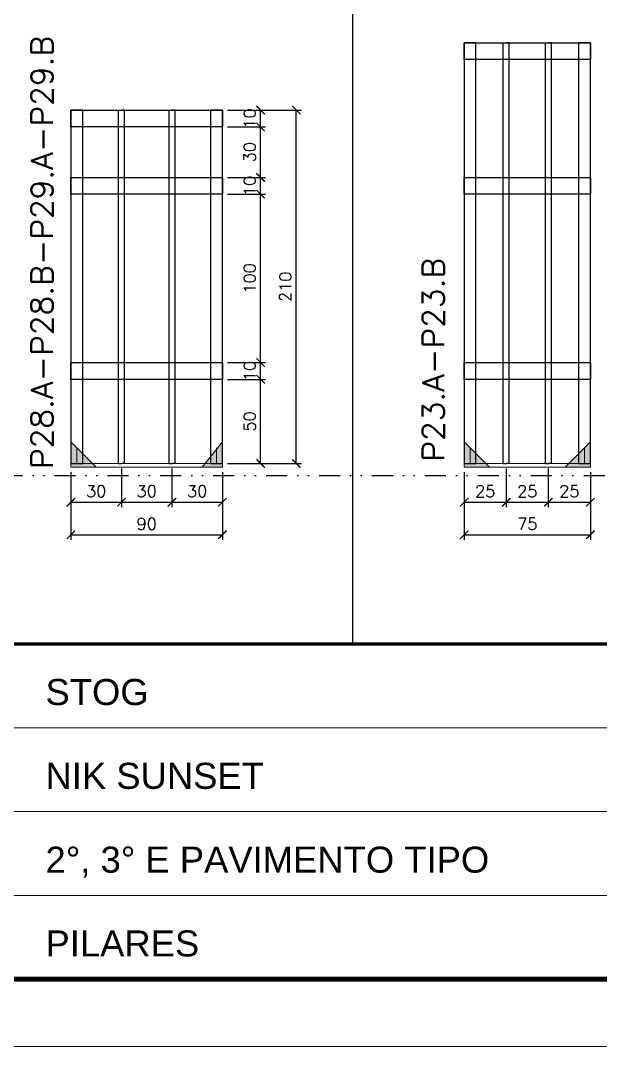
# Model space of a CAD drawing. Extents: x 808 to 7089, y -98 to 17032.
# Drawn here: x 4662 to 5007, y 4497 to 5106 of the extents above; entities that cross this region are included whole.
import ezdxf

# ---------------------------------------------------------------- set-up
doc = ezdxf.new("R2010")
doc.units = 0
for name, pattern in [('CONTINUO', [0]), ('DASHED', [0.75, 0.5, -0.25]), ('DIVIDE2', [0.625, 0.25, -0.125, 0, -0.125, 0, -0.125]), ('HIDDEN', [0.375, 0.25, -0.125])]:
    doc.linetypes.add(name, pattern=pattern)
for name, color, linetype in [('COTA', 241, 'Continuous'), ('Nível', 160, 'Continuous'), ('SARR_2.2x10', 60, 'Continuous'), ('SARR_3.5x7', 81, 'Continuous'), ('SARR_7x7', 40, 'Continuous'), ('Texto Nível', 251, 'Continuous')]:
    doc.layers.add(name, color=color, linetype=linetype)
for name, color, linetype, lineweight in [('Folhas', 255, 'Continuous', 9), ('Madeira', 126, 'Continuous', 18), ('Sarr 2.2x7', 40, 'Continuous', 9), ('SARRAFO DE PRESSAO', 251, 'DASHED', 9), ('Texto Seção', 7, 'Continuous', 15)]:
    doc.layers.add(name, color=color, linetype=linetype, lineweight=lineweight)
doc.styles.add('ARIAL', font='arial.ttf')
doc.styles.add('REGUA-120', font='ROMANS.shx', dxfattribs={"height": 15})
doc.styles.add('ROMANS', font='romans.shx')
doc.dimstyles.new('Cota Paínel', dxfattribs={"dimtxt": 7, "dimasz": 5, "dimexe": 3, "dimexo": 3, "dimgap": 3, "dimtad": 1, "dimdec": 1, "dimzin": 12, "dimdsep": 46, "dimtxsty": 'ROMANS', "dimblk": 'ARCHTICK', "dimcen": 0, "dimclrd": 4, "dimclre": 4, "dimclrt": 1, "dimadec": 1, "dimazin": 3, "dimtfac": 1, "dimtdec": 1, "dimtmove": 0, "dimatfit": 3, "dimldrblk": 'OBLIQUE', "dimfxl": 1, "dimtolj": 1, "dimtzin": 12, "dimarcsym": 0})

# ---------------------------------------------------------------- blocks, each defined once
blk = doc.blocks.new('9999999999')
at = {"color": 30, "linetype": 'CONTINUO'}
for p, q in [((98564.56, 34379.64), (99583.98, 34379.64)), ((98564.56, 34329.83), (99487.98, 34329.83)), ((98564.56, 34280.02), (99487.98, 34280.02))]:
    blk.add_line(p, q, dxfattribs=at)
at = {"color": 30, "linetype": 'CONTINUO', "const_width": 2}
blk.add_lwpolyline([(99583.98, 34230.21), (99583.98, 34414.45, 0.414214), (99568.98, 34429.45), (98228.98, 34429.45, 0.414214), (98213.98, 34414.45), (98213.98, 34245.21, 0.414214), (98228.98, 34230.21), (99583.98, 34230.21)], format="xyb", dxfattribs=at)
at = {"layer": 'Folhas'}
blk.add_lwpolyline([(98138.98, 34190.21), (99623.98, 34190.21), (99623.98, 35240.21), (98138.98, 35240.21)], close=True, dxfattribs=at)
at = {"layer": 'Folhas', "color": 30, "const_width": 3}
blk.add_lwpolyline([(98213.98, 34230.21), (99583.98, 34230.21), (99583.98, 35200.21), (98213.98, 35200.21)], close=True, dxfattribs=at)
at = {"color": 7, "linetype": 'Continuous', "ltscale": 5, "style": 'ARIAL'}
for s, height, p in [('STOG', 15.483, (98837.68, 34393.13)), ('NIK SUNSET', 15.483, (98837.68, 34343.32)), ('2°, 3° E PAVIMENTO TIPO', 15.4829, (98837.68, 34293.51)), ('PILARES', 15.483, (98837.68, 34243.7))]:
    blk.add_text(s, height=height, dxfattribs=at).set_placement(p)
blk = doc.blocks.new('_ArchTick')
at = {"color": 0, "linetype": 'ByBlock', "const_width": 0.15}
blk.add_lwpolyline([(-0.5, -0.5), (0.5, 0.5)], dxfattribs=at)
blk = doc.blocks.new('*D490')
at = {"layer": 'COTA', "color": 4, "lineweight": -2, "transparency": 16777216}
for p, q in [((4691.99, 4838.01), (4691.99, 4817.19)), ((4721.99, 4840.21), (4721.99, 4817.19)), ((4691.99, 4820.19), (4721.99, 4820.19))]:
    blk.add_line(p, q, dxfattribs=at)
at = {"layer": 'Defpoints', "color": 0, "transparency": 16777216}
for p in [(4721.99, 4843.21), (4691.99, 4841.01), (4721.99, 4820.19)]:
    blk.add_point(p, dxfattribs=at)
at = {"layer": 'COTA', "color": 4, "lineweight": -2, "transparency": 16777216, "xscale": 5, "yscale": 5, "zscale": 5, "rotation": 180}
blk.add_blockref('_ArchTick', (4691.99, 4820.19), dxfattribs=at)
at = {"layer": 'COTA', "color": 4, "lineweight": -2, "transparency": 16777216, "xscale": 5, "yscale": 5, "zscale": 5}
blk.add_blockref('_ArchTick', (4721.99, 4820.19), dxfattribs=at)
at = {"layer": 'COTA', "color": 1, "transparency": 16777216, "insert": (4706.99, 4826.69), "char_height": 7, "attachment_point": 5, "style": 'ROMANS'}
blk.add_mtext('\\A1;30', dxfattribs=at)
blk = doc.blocks.new('_Oblique')
at = {"color": 0, "linetype": 'ByBlock', "lineweight": -2}
blk.add_line((-0.5, -0.5), (0.5, 0.5), dxfattribs=at)
blk = doc.blocks.new('*D491')
at = {"layer": 'COTA', "color": 4, "lineweight": -2, "transparency": 16777216}
for p, q in [((4721.99, 4840.21), (4721.99, 4817.19)), ((4751.99, 4840.21), (4751.99, 4817.19)), ((4721.99, 4820.19), (4751.99, 4820.19))]:
    blk.add_line(p, q, dxfattribs=at)
at = {"layer": 'Defpoints', "color": 0, "transparency": 16777216}
for p in [(4721.99, 4843.21), (4751.99, 4843.21), (4751.99, 4820.19)]:
    blk.add_point(p, dxfattribs=at)
at = {"layer": 'COTA', "color": 4, "lineweight": -2, "transparency": 16777216, "xscale": 5, "yscale": 5, "zscale": 5, "rotation": 180}
blk.add_blockref('_ArchTick', (4721.99, 4820.19), dxfattribs=at)
at = {"layer": 'COTA', "color": 4, "lineweight": -2, "transparency": 16777216, "xscale": 5, "yscale": 5, "zscale": 5}
blk.add_blockref('_ArchTick', (4751.99, 4820.19), dxfattribs=at)
at = {"layer": 'COTA', "color": 1, "transparency": 16777216, "insert": (4736.99, 4826.69), "char_height": 7, "attachment_point": 5, "style": 'ROMANS'}
blk.add_mtext('\\A1;30', dxfattribs=at)
blk = doc.blocks.new('*D492')
at = {"layer": 'COTA', "color": 4, "lineweight": -2, "transparency": 16777216}
for p, q in [((4751.99, 4840.21), (4751.99, 4817.19)), ((4781.99, 4838.01), (4781.99, 4817.19)), ((4751.99, 4820.19), (4781.99, 4820.19))]:
    blk.add_line(p, q, dxfattribs=at)
at = {"layer": 'Defpoints', "color": 0, "transparency": 16777216}
for p in [(4751.99, 4843.21), (4781.99, 4841.01), (4781.99, 4820.19)]:
    blk.add_point(p, dxfattribs=at)
at = {"layer": 'COTA', "color": 4, "lineweight": -2, "transparency": 16777216, "xscale": 5, "yscale": 5, "zscale": 5, "rotation": 180}
blk.add_blockref('_ArchTick', (4751.99, 4820.19), dxfattribs=at)
at = {"layer": 'COTA', "color": 4, "lineweight": -2, "transparency": 16777216, "xscale": 5, "yscale": 5, "zscale": 5}
blk.add_blockref('_ArchTick', (4781.99, 4820.19), dxfattribs=at)
at = {"layer": 'COTA', "color": 1, "transparency": 16777216, "insert": (4766.99, 4826.69), "char_height": 7, "attachment_point": 5, "style": 'ROMANS'}
blk.add_mtext('\\A1;30', dxfattribs=at)
blk = doc.blocks.new('*D493')
at = {"layer": 'COTA', "color": 4, "lineweight": -2, "transparency": 16777216}
for p, q in [((4691.99, 4838.01), (4691.99, 4797.83)), ((4781.99, 4838.01), (4781.99, 4797.83)), ((4691.99, 4800.83), (4781.99, 4800.83))]:
    blk.add_line(p, q, dxfattribs=at)
at = {"layer": 'Defpoints', "color": 0, "transparency": 16777216}
for p in [(4691.99, 4841.01), (4781.99, 4841.01), (4781.99, 4800.83)]:
    blk.add_point(p, dxfattribs=at)
at = {"layer": 'COTA', "color": 4, "lineweight": -2, "transparency": 16777216, "xscale": 5, "yscale": 5, "zscale": 5, "rotation": 180}
blk.add_blockref('_ArchTick', (4691.99, 4800.83), dxfattribs=at)
at = {"layer": 'COTA', "color": 4, "lineweight": -2, "transparency": 16777216, "xscale": 5, "yscale": 5, "zscale": 5}
blk.add_blockref('_ArchTick', (4781.99, 4800.83), dxfattribs=at)
at = {"layer": 'COTA', "color": 1, "transparency": 16777216, "insert": (4736.99, 4807.33), "char_height": 7, "attachment_point": 5, "style": 'ROMANS'}
blk.add_mtext('\\A1;90', dxfattribs=at)
blk = doc.blocks.new('*D494')
at = {"layer": 'COTA', "color": 4, "lineweight": -2, "transparency": 16777216}
for p, q in [((4784.99, 4893.21), (4807.69, 4893.21)), ((4804.69, 4843.21), (4804.69, 4893.21)), ((4784.99, 4843.21), (4807.69, 4843.21))]:
    blk.add_line(p, q, dxfattribs=at)
at = {"layer": 'Defpoints', "color": 0, "transparency": 16777216}
for p in [(4781.99, 4893.21), (4804.69, 4893.21), (4781.99, 4843.21)]:
    blk.add_point(p, dxfattribs=at)
at = {"layer": 'COTA', "color": 4, "lineweight": -2, "transparency": 16777216, "xscale": 5, "yscale": 5, "zscale": 5}
for p, rotation in [((4804.69, 4893.21), 90), ((4804.69, 4843.21), 270)]:
    blk.add_blockref('_ArchTick', p, dxfattribs=dict(at, rotation=rotation))
at = {"layer": 'COTA', "color": 1, "transparency": 16777216, "insert": (4798.19, 4868.21), "char_height": 7, "attachment_point": 5, "rotation": 90, "style": 'ROMANS'}
blk.add_mtext('\\A1;50', dxfattribs=at)
blk = doc.blocks.new('*D495')
at = {"layer": 'COTA', "color": 4, "lineweight": -2, "transparency": 16777216}
for p, q in [((4784.99, 4903.21), (4807.69, 4903.21)), ((4804.69, 4893.21), (4804.69, 4903.21)), ((4784.99, 4893.21), (4807.69, 4893.21))]:
    blk.add_line(p, q, dxfattribs=at)
at = {"layer": 'Defpoints', "color": 0, "transparency": 16777216}
for p in [(4781.99, 4903.21), (4804.69, 4903.21), (4781.99, 4893.21)]:
    blk.add_point(p, dxfattribs=at)
at = {"layer": 'COTA', "color": 4, "lineweight": -2, "transparency": 16777216, "xscale": 5, "yscale": 5, "zscale": 5}
for p, rotation in [((4804.69, 4903.21), 90), ((4804.69, 4893.21), 270)]:
    blk.add_blockref('_ArchTick', p, dxfattribs=dict(at, rotation=rotation))
at = {"layer": 'COTA', "color": 1, "transparency": 16777216, "insert": (4798.19, 4898.21), "char_height": 7, "attachment_point": 5, "rotation": 90, "style": 'ROMANS'}
blk.add_mtext('\\A1;10', dxfattribs=at)
blk = doc.blocks.new('*D496')
at = {"layer": 'COTA', "color": 4, "lineweight": -2, "transparency": 16777216}
for p, q in [((4784.99, 5003.21), (4807.69, 5003.21)), ((4804.69, 4903.21), (4804.69, 5003.21)), ((4784.99, 4903.21), (4807.69, 4903.21))]:
    blk.add_line(p, q, dxfattribs=at)
at = {"layer": 'Defpoints', "color": 0, "transparency": 16777216}
for p in [(4781.99, 5003.21), (4804.69, 5003.21), (4781.99, 4903.21)]:
    blk.add_point(p, dxfattribs=at)
at = {"layer": 'COTA', "color": 4, "lineweight": -2, "transparency": 16777216, "xscale": 5, "yscale": 5, "zscale": 5}
for p, rotation in [((4804.69, 5003.21), 90), ((4804.69, 4903.21), 270)]:
    blk.add_blockref('_ArchTick', p, dxfattribs=dict(at, rotation=rotation))
at = {"layer": 'COTA', "color": 1, "transparency": 16777216, "insert": (4798.19, 4953.21), "char_height": 7, "attachment_point": 5, "rotation": 90, "style": 'ROMANS'}
blk.add_mtext('\\A1;100', dxfattribs=at)
blk = doc.blocks.new('*D497')
at = {"layer": 'COTA', "color": 4, "lineweight": -2, "transparency": 16777216}
for p, q in [((4784.99, 5013.21), (4807.69, 5013.21)), ((4804.69, 5003.21), (4804.69, 5013.21)), ((4784.99, 5003.21), (4807.69, 5003.21))]:
    blk.add_line(p, q, dxfattribs=at)
at = {"layer": 'Defpoints', "color": 0, "transparency": 16777216}
for p in [(4781.99, 5013.21), (4804.69, 5013.21), (4781.99, 5003.21)]:
    blk.add_point(p, dxfattribs=at)
at = {"layer": 'COTA', "color": 4, "lineweight": -2, "transparency": 16777216, "xscale": 5, "yscale": 5, "zscale": 5}
for p, rotation in [((4804.69, 5013.21), 90), ((4804.69, 5003.21), 270)]:
    blk.add_blockref('_ArchTick', p, dxfattribs=dict(at, rotation=rotation))
at = {"layer": 'COTA', "color": 1, "transparency": 16777216, "insert": (4798.19, 5008.21), "char_height": 7, "attachment_point": 5, "rotation": 90, "style": 'ROMANS'}
blk.add_mtext('\\A1;10', dxfattribs=at)
blk = doc.blocks.new('*D498')
at = {"layer": 'COTA', "color": 4, "lineweight": -2, "transparency": 16777216}
for p, q in [((4784.99, 5043.25), (4807.69, 5043.25)), ((4804.69, 5013.21), (4804.69, 5043.25)), ((4784.99, 5013.21), (4807.69, 5013.21))]:
    blk.add_line(p, q, dxfattribs=at)
at = {"layer": 'Defpoints', "color": 0, "transparency": 16777216}
for p in [(4781.99, 5043.25), (4804.69, 5043.25), (4781.99, 5013.21)]:
    blk.add_point(p, dxfattribs=at)
at = {"layer": 'COTA', "color": 4, "lineweight": -2, "transparency": 16777216, "xscale": 5, "yscale": 5, "zscale": 5}
for p, rotation in [((4804.69, 5043.25), 90), ((4804.69, 5013.21), 270)]:
    blk.add_blockref('_ArchTick', p, dxfattribs=dict(at, rotation=rotation))
at = {"layer": 'COTA', "color": 1, "transparency": 16777216, "insert": (4798.19, 5028.23), "char_height": 7, "attachment_point": 5, "rotation": 90, "style": 'ROMANS'}
blk.add_mtext('\\A1;30', dxfattribs=at)
blk = doc.blocks.new('*D499')
at = {"layer": 'COTA', "color": 4, "lineweight": -2, "transparency": 16777216}
for p, q in [((4784.99, 5053.25), (4807.69, 5053.25)), ((4804.69, 5043.25), (4804.69, 5053.25)), ((4784.99, 5043.25), (4807.69, 5043.25))]:
    blk.add_line(p, q, dxfattribs=at)
at = {"layer": 'Defpoints', "color": 0, "transparency": 16777216}
for p in [(4781.99, 5053.25), (4804.69, 5053.25), (4781.99, 5043.25)]:
    blk.add_point(p, dxfattribs=at)
at = {"layer": 'COTA', "color": 4, "lineweight": -2, "transparency": 16777216, "xscale": 5, "yscale": 5, "zscale": 5}
for p, rotation in [((4804.69, 5053.25), 90), ((4804.69, 5043.25), 270)]:
    blk.add_blockref('_ArchTick', p, dxfattribs=dict(at, rotation=rotation))
at = {"layer": 'COTA', "color": 1, "transparency": 16777216, "insert": (4798.19, 5048.25), "char_height": 7, "attachment_point": 5, "rotation": 90, "style": 'ROMANS'}
blk.add_mtext('\\A1;10', dxfattribs=at)
blk = doc.blocks.new('*D500')
at = {"layer": 'COTA', "color": 4, "lineweight": -2, "transparency": 16777216}
for p, q in [((4784.99, 5053.25), (4828.9, 5053.25)), ((4825.9, 4843.21), (4825.9, 5053.25)), ((4784.99, 4843.21), (4828.9, 4843.21))]:
    blk.add_line(p, q, dxfattribs=at)
at = {"layer": 'Defpoints', "color": 0, "transparency": 16777216}
for p in [(4781.99, 5053.25), (4825.9, 5053.25), (4781.99, 4843.21)]:
    blk.add_point(p, dxfattribs=at)
at = {"layer": 'COTA', "color": 4, "lineweight": -2, "transparency": 16777216, "xscale": 5, "yscale": 5, "zscale": 5}
for p, rotation in [((4825.9, 5053.25), 90), ((4825.9, 4843.21), 270)]:
    blk.add_blockref('_ArchTick', p, dxfattribs=dict(at, rotation=rotation))
at = {"layer": 'COTA', "color": 1, "transparency": 16777216, "insert": (4819.4, 4948.23), "char_height": 7, "attachment_point": 5, "rotation": 90, "style": 'ROMANS'}
blk.add_mtext('\\A1;210', dxfattribs=at)
blk = doc.blocks.new('*D501')
at = {"layer": 'COTA', "color": 4, "lineweight": -2, "transparency": 16777216}
for p, q in [((4925.65, 4838.01), (4925.65, 4817.19)), ((4950.65, 4840.21), (4950.65, 4817.19)), ((4925.65, 4820.19), (4950.65, 4820.19))]:
    blk.add_line(p, q, dxfattribs=at)
at = {"layer": 'Defpoints', "color": 0, "transparency": 16777216}
for p in [(4950.65, 4843.21), (4925.65, 4841.01), (4950.65, 4820.19)]:
    blk.add_point(p, dxfattribs=at)
at = {"layer": 'COTA', "color": 4, "lineweight": -2, "transparency": 16777216, "xscale": 5, "yscale": 5, "zscale": 5, "rotation": 180}
blk.add_blockref('_ArchTick', (4925.65, 4820.19), dxfattribs=at)
at = {"layer": 'COTA', "color": 4, "lineweight": -2, "transparency": 16777216, "xscale": 5, "yscale": 5, "zscale": 5}
blk.add_blockref('_ArchTick', (4950.65, 4820.19), dxfattribs=at)
at = {"layer": 'COTA', "color": 1, "transparency": 16777216, "insert": (4938.15, 4826.69), "char_height": 7, "attachment_point": 5, "style": 'ROMANS'}
blk.add_mtext('\\A1;25', dxfattribs=at)
blk = doc.blocks.new('*D502')
at = {"layer": 'COTA', "color": 4, "lineweight": -2, "transparency": 16777216}
for p, q in [((4950.65, 4840.21), (4950.65, 4817.19)), ((4975.65, 4840.21), (4975.65, 4817.19)), ((4950.65, 4820.19), (4975.65, 4820.19))]:
    blk.add_line(p, q, dxfattribs=at)
at = {"layer": 'Defpoints', "color": 0, "transparency": 16777216}
for p in [(4950.65, 4843.21), (4975.65, 4843.21), (4975.65, 4820.19)]:
    blk.add_point(p, dxfattribs=at)
at = {"layer": 'COTA', "color": 4, "lineweight": -2, "transparency": 16777216, "xscale": 5, "yscale": 5, "zscale": 5, "rotation": 180}
blk.add_blockref('_ArchTick', (4950.65, 4820.19), dxfattribs=at)
at = {"layer": 'COTA', "color": 4, "lineweight": -2, "transparency": 16777216, "xscale": 5, "yscale": 5, "zscale": 5}
blk.add_blockref('_ArchTick', (4975.65, 4820.19), dxfattribs=at)
at = {"layer": 'COTA', "color": 1, "transparency": 16777216, "insert": (4963.15, 4826.69), "char_height": 7, "attachment_point": 5, "style": 'ROMANS'}
blk.add_mtext('\\A1;25', dxfattribs=at)
blk = doc.blocks.new('*D503')
at = {"layer": 'COTA', "color": 4, "lineweight": -2, "transparency": 16777216}
for p, q in [((4975.65, 4840.21), (4975.65, 4817.19)), ((5000.66, 4838.01), (5000.66, 4817.19)), ((4975.65, 4820.19), (5000.66, 4820.19))]:
    blk.add_line(p, q, dxfattribs=at)
at = {"layer": 'Defpoints', "color": 0, "transparency": 16777216}
for p in [(4975.65, 4843.21), (5000.66, 4841.01), (5000.66, 4820.19)]:
    blk.add_point(p, dxfattribs=at)
at = {"layer": 'COTA', "color": 4, "lineweight": -2, "transparency": 16777216, "xscale": 5, "yscale": 5, "zscale": 5, "rotation": 180}
blk.add_blockref('_ArchTick', (4975.65, 4820.19), dxfattribs=at)
at = {"layer": 'COTA', "color": 4, "lineweight": -2, "transparency": 16777216, "xscale": 5, "yscale": 5, "zscale": 5}
blk.add_blockref('_ArchTick', (5000.66, 4820.19), dxfattribs=at)
at = {"layer": 'COTA', "color": 1, "transparency": 16777216, "insert": (4988.16, 4826.69), "char_height": 7, "attachment_point": 5, "style": 'ROMANS'}
blk.add_mtext('\\A1;25', dxfattribs=at)
blk = doc.blocks.new('*D504')
at = {"layer": 'COTA', "color": 4, "lineweight": -2, "transparency": 16777216}
for p, q in [((4925.65, 4838.01), (4925.65, 4797.83)), ((5000.66, 4838.01), (5000.66, 4797.83)), ((4925.65, 4800.83), (5000.66, 4800.83))]:
    blk.add_line(p, q, dxfattribs=at)
at = {"layer": 'Defpoints', "color": 0, "transparency": 16777216}
for p in [(4925.65, 4841.01), (5000.66, 4841.01), (5000.66, 4800.83)]:
    blk.add_point(p, dxfattribs=at)
at = {"layer": 'COTA', "color": 4, "lineweight": -2, "transparency": 16777216, "xscale": 5, "yscale": 5, "zscale": 5, "rotation": 180}
blk.add_blockref('_ArchTick', (4925.65, 4800.83), dxfattribs=at)
at = {"layer": 'COTA', "color": 4, "lineweight": -2, "transparency": 16777216, "xscale": 5, "yscale": 5, "zscale": 5}
blk.add_blockref('_ArchTick', (5000.66, 4800.83), dxfattribs=at)
at = {"layer": 'COTA', "color": 1, "transparency": 16777216, "insert": (4963.16, 4807.33), "char_height": 7, "attachment_point": 5, "style": 'ROMANS'}
blk.add_mtext('\\A1;75', dxfattribs=at)

msp = doc.modelspace()

# ---------------------------------------------------------------- hatches: boundary and pattern name
at = {"layer": 'Madeira'}
h = msp.add_hatch(color=252, dxfattribs=at)
h.dxf.hatch_style = 2
h.paths.add_polyline_path([(4691.99, 4856.01), (4691.99, 4841.01), (4706.99, 4841.01)])
h = msp.add_hatch(color=252, dxfattribs=at)
h.dxf.hatch_style = 2
h.paths.add_polyline_path([(4781.99, 4856.01), (4781.99, 4841.01), (4769.99, 4841.01)])
h = msp.add_hatch(color=252, dxfattribs=at)
h.dxf.hatch_style = 2
h.paths.add_polyline_path([(4925.65, 4856.01), (4925.65, 4841.01), (4940.65, 4841.01)])
h = msp.add_hatch(color=252, dxfattribs=at)
h.dxf.hatch_style = 2
h.paths.add_polyline_path([(5000.66, 4856.01), (5000.66, 4841.01), (4985.66, 4841.01)])

# ---------------------------------------------------------------- linework, layer by layer
at = {"layer": 'Madeira', "color": 250, "linetype": 'HIDDEN'}
for p, q in [((4695.49, 4852.51), (4695.49, 4843.21)), ((4778.49, 4852.51), (4778.49, 4843.21)), ((4929.15, 4852.51), (4929.15, 4843.21)), ((4997.16, 4852.51), (4997.16, 4843.21)), ((4701.82, 4843.21), (4691.99, 4843.21)), ((4701.82, 4843.21), (4691.99, 4843.21)), ((4772.15, 4843.21), (4781.99, 4843.21)), ((4772.15, 4843.21), (4781.99, 4843.21)), ((4935.49, 4843.21), (4925.65, 4843.21)), ((4935.49, 4843.21), (4925.65, 4843.21)), ((4990.82, 4843.21), (5000.66, 4843.21)), ((4990.82, 4843.21), (5000.66, 4843.21))]:
    msp.add_line(p, q, dxfattribs=at)
at = {"layer": 'Madeira', "color": 1, "linetype": 'HIDDEN'}
for p, q in [((4695.49, 4852.51), (4695.49, 4843.21)), ((4698.99, 4849.01), (4698.99, 4843.21)), ((4778.49, 4852.51), (4778.49, 4843.21)), ((4929.15, 4852.51), (4929.15, 4843.21)), ((4932.65, 4849.01), (4932.65, 4843.21)), ((4997.16, 4852.51), (4997.16, 4843.21)), ((4707.79, 4843.21), (4691.99, 4843.21)), ((4755.19, 4843.21), (4781.99, 4843.21)), ((4941.45, 4843.21), (4925.65, 4843.21)), ((4978.86, 4843.21), (5000.66, 4843.21))]:
    msp.add_line(p, q, dxfattribs=at)
at = {"layer": 'Madeira', "color": 250}
for p, q in [((4691.99, 4843.21), (4691.99, 4841.01)), ((4691.99, 4843.21), (4691.99, 4841.01)), ((4691.99, 4843.21), (4691.99, 4841.01)), ((4925.65, 4843.21), (4925.65, 4841.01)), ((4925.65, 4843.21), (4925.65, 4841.01)), ((4925.65, 4843.21), (4925.65, 4841.01))]:
    msp.add_line(p, q, dxfattribs=at)
at = {"layer": 'Madeira', "color": 0}
for points in [[(4691.99, 4856.01), (4691.99, 4841.01), (4706.99, 4841.01), (4691.99, 4856.01)], [(4781.99, 4856.01), (4781.99, 4841.01), (4769.99, 4841.01), (4781.99, 4856.01)], [(4925.65, 4856.01), (4925.65, 4841.01), (4940.65, 4841.01), (4925.65, 4856.01)], [(5000.66, 4856.01), (5000.66, 4841.01), (4985.66, 4841.01), (5000.66, 4856.01)]]:
    msp.add_lwpolyline(points, dxfattribs=at)
at = {"layer": 'Nível', "color": 4, "linetype": 'DIVIDE2', "ltscale": 50}
msp.add_line((4053.17, 4836.01), (5423.17, 4836.01), dxfattribs=at)
at = {"layer": 'Sarr 2.2x7'}
for p, q in [((4691.99, 4843.21), (4691.99, 4841.01)), ((4781.99, 4841.01), (4781.99, 4843.21))]:
    msp.add_line(p, q, dxfattribs=at)
for points in [[(4781.99, 4843.21), (4691.99, 4843.21), (4691.99, 4841.01), (4781.99, 4841.01)], [(5000.66, 4843.21), (4925.65, 4843.21), (4925.65, 4841.01), (5000.66, 4841.01)], [(5000.66, 4843.21), (4925.65, 4843.21), (4925.65, 4841.01), (5000.66, 4841.01)]]:
    msp.add_lwpolyline(points, close=True, dxfattribs=at)
at = {"layer": 'SARR_2.2x10'}
for points in [[(4925.66, 5093.25), (5000.66, 5093.25), (5000.66, 5083.25), (4925.66, 5083.25)], [(4925.66, 5093.25), (5000.66, 5093.25), (5000.66, 5083.25), (4925.66, 5083.25)], [(4691.99, 5053.25), (4781.99, 5053.25), (4781.99, 5043.25), (4691.99, 5043.25)], [(4691.99, 5013.21), (4781.99, 5013.21), (4781.99, 5003.21), (4691.99, 5003.21)], [(4925.66, 5013.21), (5000.66, 5013.21), (5000.66, 5003.21), (4925.66, 5003.21)], [(4925.66, 5013.21), (5000.66, 5013.21), (5000.66, 5003.21), (4925.66, 5003.21)], [(4691.99, 4903.21), (4781.99, 4903.21), (4781.99, 4893.21), (4691.99, 4893.21)], [(4925.66, 4903.21), (5000.66, 4903.21), (5000.66, 4893.21), (4925.66, 4893.21)], [(4925.66, 4903.21), (5000.66, 4903.21), (5000.66, 4893.21), (4925.66, 4893.21)]]:
    msp.add_lwpolyline(points, close=True, dxfattribs=at)
at = {"layer": 'SARR_3.5x7'}
for p, q in [((4948.9, 4843.21), (4948.91, 5093.25)), ((4948.9, 4843.21), (4948.91, 5093.25)), ((4948.91, 5093.25), (4950.66, 5093.25)), ((4948.91, 5093.25), (4950.66, 5093.25)), ((4952.41, 5093.25), (4950.66, 5093.25)), ((4952.41, 5093.25), (4950.66, 5093.25)), ((4952.4, 4843.21), (4952.41, 5093.25)), ((4952.4, 4843.21), (4952.41, 5093.25)), ((4974.03, 4843.21), (4974.03, 5093.25)), ((4974.03, 5093.25), (4975.78, 5093.25)), ((4974.03, 4843.21), (4974.03, 5093.25)), ((4974.03, 5093.25), (4975.78, 5093.25)), ((4977.53, 5093.25), (4975.78, 5093.25)), ((4977.53, 5093.25), (4975.78, 5093.25)), ((4977.53, 4843.21), (4977.53, 5093.25)), ((4977.53, 4843.21), (4977.53, 5093.25)), ((4720.24, 4843.21), (4720.24, 5053.25)), ((4720.24, 5053.25), (4721.99, 5053.25)), ((4723.74, 5053.25), (4721.99, 5053.25)), ((4723.74, 4843.21), (4723.74, 5053.25)), ((4750.36, 4843.21), (4750.36, 5053.25)), ((4750.36, 5053.25), (4752.11, 5053.25)), ((4753.86, 5053.25), (4752.11, 5053.25)), ((4753.86, 4843.21), (4753.86, 5053.25)), ((4720.24, 4843.21), (4721.99, 4843.21)), ((4723.74, 4843.21), (4721.99, 4843.21)), ((4750.36, 4843.21), (4752.11, 4843.21)), ((4753.86, 4843.21), (4752.11, 4843.21)), ((4948.9, 4843.21), (4950.65, 4843.21)), ((4948.9, 4843.21), (4950.65, 4843.21)), ((4952.4, 4843.21), (4950.65, 4843.21)), ((4952.4, 4843.21), (4950.65, 4843.21)), ((4974.03, 4843.21), (4975.78, 4843.21)), ((4974.03, 4843.21), (4975.78, 4843.21)), ((4977.53, 4843.21), (4975.78, 4843.21)), ((4977.53, 4843.21), (4975.78, 4843.21))]:
    msp.add_line(p, q, dxfattribs=at)
at = {"layer": 'SARR_7x7'}
for points in [[(4925.65, 4843.21), (4932.65, 4843.21), (4932.66, 5093.25), (4925.66, 5093.25)], [(4925.65, 4843.21), (4932.65, 4843.21), (4932.66, 5093.25), (4925.66, 5093.25)], [(4993.66, 4843.21), (5000.66, 4843.21), (5000.66, 5093.25), (4993.66, 5093.25)], [(4993.66, 4843.21), (5000.66, 4843.21), (5000.66, 5093.25), (4993.66, 5093.25)], [(4691.99, 4843.21), (4698.99, 4843.21), (4698.99, 5053.25), (4691.99, 5053.25)], [(4774.99, 4843.21), (4781.99, 4843.21), (4781.99, 5053.25), (4774.99, 5053.25)]]:
    msp.add_lwpolyline(points, close=True, dxfattribs=at)
at = {"layer": 'Texto Nível'}
msp.add_line((4859.55, 4735.97), (4859.55, 5506.73), dxfattribs=at)
msp.add_line((4859.55, 4735.97), (4859.55, 5506.73), dxfattribs=at)

# ---------------------------------------------------------------- block references
at = {"layer": 'SARRAFO DE PRESSAO', "color": 6, "linetype": 'ByBlock'}
msp.add_blockref('9999999999', (-94160.81, -29693.48), dxfattribs=at)

# ---------------------------------------------------------------- texts
at = {"layer": 'Texto Seção', "style": 'REGUA-120', "width": 1.05}
for s, p in [('P28.A-P28.B-P29.A-P29.B', (4681.29, 4839.93)), ('P23.A-P23.B', (4913.84, 4844.31))]:
    msp.add_text(s, height=13, rotation=90, dxfattribs=at).set_placement(p)

# ---------------------------------------------------------------- dimensions: what is measured, and where the dimension line sits
at = {"layer": 'COTA'}
for base, p1, p2, picture, middle in [((4804.69, 5053.25), (4781.99, 5043.25), (4781.99, 5053.25), '*D499', (4804.69, 5048.25)), ((4804.69, 5013.21), (4781.99, 5003.21), (4781.99, 5013.21), '*D497', (4804.69, 5008.21)), ((4804.69, 4903.21), (4781.99, 4893.21), (4781.99, 4903.21), '*D495', (4804.69, 4898.21))]:
    dim = msp.add_linear_dim(base=base, p1=p1, p2=p2, angle=90, dimstyle='Cota Paínel', dxfattribs=at)
    dim.commit()
    dim.dimension.update_dxf_attribs({"geometry": picture, "text_midpoint": middle, "dimtype": 160})
for base, p1, p2, picture, middle in [((4825.9, 5053.25), (4781.99, 4843.21), (4781.99, 5053.25), '*D500', (4819.4, 4948.23)), ((4804.69, 5043.25), (4781.99, 5013.21), (4781.99, 5043.25), '*D498', (4798.19, 5028.23)), ((4804.69, 5003.21), (4781.99, 4903.21), (4781.99, 5003.21), '*D496', (4798.19, 4953.21)), ((4804.69, 4893.21), (4781.99, 4843.21), (4781.99, 4893.21), '*D494', (4798.19, 4868.21))]:
    dim = msp.add_linear_dim(base=base, p1=p1, p2=p2, angle=90, dimstyle='Cota Paínel', dxfattribs=at)
    dim.commit()
    dim.dimension.update_dxf_attribs({"geometry": picture, "text_midpoint": middle})
for base, p1, p2, picture, middle in [((4721.99, 4820.19), (4691.99, 4841.01), (4721.99, 4843.21), '*D490', (4706.99, 4826.69)), ((4751.99, 4820.19), (4721.99, 4843.21), (4751.99, 4843.21), '*D491', (4736.99, 4826.69)), ((4781.99, 4820.19), (4751.99, 4843.21), (4781.99, 4841.01), '*D492', (4766.99, 4826.69)), ((4950.65, 4820.19), (4925.65, 4841.01), (4950.65, 4843.21), '*D501', (4938.15, 4826.69)), ((4975.65, 4820.19), (4950.65, 4843.21), (4975.65, 4843.21), '*D502', (4963.15, 4826.69)), ((5000.66, 4820.19), (4975.65, 4843.21), (5000.66, 4841.01), '*D503', (4988.16, 4826.69)), ((4781.99, 4800.83), (4691.99, 4841.01), (4781.99, 4841.01), '*D493', (4736.99, 4807.33)), ((5000.66, 4800.83), (4925.65, 4841.01), (5000.66, 4841.01), '*D504', (4963.16, 4807.33))]:
    dim = msp.add_linear_dim(base=base, p1=p1, p2=p2, dimstyle='Cota Paínel', dxfattribs=at)
    dim.commit()
    dim.dimension.update_dxf_attribs({"geometry": picture, "text_midpoint": middle})

doc.saveas('drawing.dxf')
